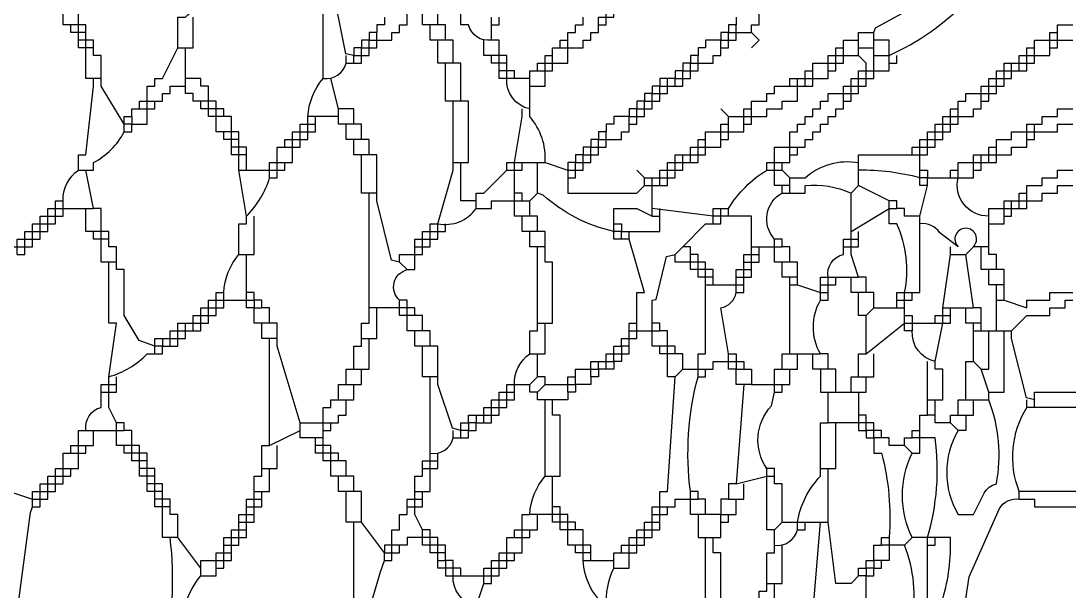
# Model space of a CAD drawing. Extents: x 21 to 958, y 17 to 450.
# Drawn here: x 709.5 to 846.5, y 300 to 374.5 of the extents above; entities that cross this region are included whole.
import ezdxf

# ---------------------------------------------------------------- set-up
doc = ezdxf.new("R2010")
doc.units = 0
doc.layers.get('0').update_dxf_attribs({"linetype": 'CONTINUOUS'})

msp = doc.modelspace()

# ---------------------------------------------------------------- linework, layer by layer
at = {"color": 255, "linetype": 'CONTINUOUS'}
for points in [[(753, 369), (753, 370), (751.96, 370.19), (750, 380), (750, 384), (749, 384), (749, 386), (748, 386), (748, 387), (747, 387), (747, 388), (747, 389), (746, 389), (746, 390), (745, 390), (745, 391), (744, 391), (744, 392), (743, 392)], [(767, 364), (767, 369), (766, 369), (766, 372), (765, 372), (765, 374), (764, 374), (762, 374), (762, 376), (762, 377), (762, 379), (761, 380), (761, 383), (760, 383), (760, 384), (759, 384), (759, 385), (758, 385), (758, 386), (757, 386), (757, 387), (756, 387), (756, 388)], [(785, 374), (786, 374), (786, 375), (787, 375), (787, 376), (789, 376), (789, 377), (790, 377), (790, 378), (791, 378), (791, 379), (792, 379), (792, 380), (792, 381), (793, 381), (793, 382), (794, 382), (794, 383), (795, 383), (795, 384)], [(723, 360), (723, 361), (720, 366), (720, 367), (718, 367), (718, 370), (718, 371), (718, 372), (718, 373), (718, 374), (717, 374), (717, 376), (716, 376), (716, 377), (715, 377), (715, 378), (714, 378), (714, 379), (713, 379)], [(720, 367), (720, 370), (719, 370), (719, 371), (718, 371), (717, 371), (717, 372), (717, 373), (717, 374), (715, 374), (715, 376), (715, 377), (714, 377), (714, 378)], [(780, 371), (781, 371), (783, 371), (783, 372), (784, 372), (784, 373), (785, 373), (785, 374), (785, 375), (786, 375), (786, 376), (787, 376), (787, 377)], [(801, 371), (802, 371), (802, 372), (803, 372), (803, 373), (805, 373), (805, 374), (806, 374), (806, 375), (806, 376), (807, 376), (807, 377), (808, 377), (808, 378)], [(757, 375), (757, 374), (756, 374), (756, 373), (755, 373), (755, 372), (754, 372), (754, 371), (753, 371), (753, 370), (754, 370), (755, 370), (755, 371), (756, 371), (756, 372), (758, 372), (758, 373), (759, 373), (759, 374), (760, 374), (760, 376)], [(730, 371), (732, 371), (732, 375)], [(771, 372), (771, 374), (771, 375)], [(803, 375), (803, 374), (802, 374), (802, 373), (801, 373), (801, 372), (799, 372), (799, 371), (798, 371), (798, 370), (797, 370), (797, 369), (796, 369), (796, 368), (795, 368), (795, 367), (793, 367), (793, 366), (792, 366), (792, 365), (791, 365), (791, 364), (790, 364), (790, 363), (789, 363), (789, 362), (787, 362), (787, 361), (786, 361), (786, 360), (785, 360), (785, 359), (784, 359), (784, 358), (783, 358), (783, 357), (782, 357), (782, 356), (781, 356), (781, 355), (781, 354), (781, 352), (790, 352), (791, 353), (792, 353), (793, 353), (793, 354), (794, 354), (795, 354), (795, 355), (796, 355), (796, 356), (797, 356), (798, 356), (798, 357), (799, 357), (799, 358), (801, 358), (801, 359), (802, 359), (802, 360), (804, 360), (804, 361), (805, 361), (805, 362), (807, 362), (807, 363), (809, 363), (809, 364), (811, 364), (811, 366), (811, 367)], [(718, 373), (717, 373), (716, 373), (716, 374)], [(752, 369), (753, 369), (754, 369), (754, 370), (754, 371), (755, 371), (755, 372), (756, 372), (756, 373)], [(765, 372), (763, 372), (763, 374)], [(769, 351), (769, 352), (770, 352), (773, 355), (773, 356), (774, 356), (778, 356), (781, 355), (782, 355), (782, 356), (783, 356), (783, 357), (784, 357), (785, 357), (785, 358), (786, 358), (786, 359), (788, 359), (788, 360), (789, 360), (789, 361), (790, 361), (790, 362), (791, 362), (791, 363), (791, 364), (792, 364), (793, 364), (793, 365), (794, 365), (794, 366), (795, 366), (795, 367), (796, 367), (797, 367), (797, 368), (798, 368), (798, 369), (800, 369), (800, 370), (801, 370), (801, 371), (801, 372), (802, 372), (802, 373), (803, 373), (803, 374)], [(807, 355), (808, 355), (808, 356), (810, 356), (810, 357), (810, 358), (812, 358), (812, 359), (813, 359), (813, 360), (814, 360), (814, 361), (815, 361), (815, 362), (816, 362), (816, 363), (817, 363), (817, 364), (818, 364), (818, 365), (819, 365), (819, 366), (820, 366), (820, 367), (821, 367), (821, 368), (821, 369), (821, 370), (821, 371), (821, 372), (821, 373)], [(844, 371), (844, 372), (845, 372), (845, 373)], [(719, 371), (719, 372), (718, 372), (717, 372)], [(766, 369), (764, 369), (764, 372)], [(777, 368), (778, 368), (779, 368), (779, 369), (781, 369), (781, 371), (781, 372)], [(817, 364), (817, 365), (818, 365), (818, 366), (819, 366), (819, 367), (820, 367), (820, 368), (820, 369), (819, 370), (819, 371), (819, 372)], [(823, 369), (823, 370), (823, 372), (821, 372)], [(835, 364), (835, 365), (836, 365), (836, 366), (837, 366), (838, 366), (838, 367), (839, 367), (839, 368), (840, 368), (841, 368), (841, 369), (842, 369), (842, 370), (844, 370), (844, 371), (845, 371), (845, 372), (847, 372)], [(739, 355), (739, 356), (739, 357), (738, 357), (737, 357), (737, 358), (737, 359), (737, 360), (735, 360), (735, 362), (735, 363), (734, 363), (734, 364), (732, 364), (732, 365), (731, 365), (731, 366), (731, 367), (731, 371)], [(773, 369), (772, 369), (771, 369), (771, 370)], [(776, 366), (778, 366), (778, 368), (778, 369), (779, 369), (779, 370)], [(795, 366), (796, 366), (796, 367), (796, 368), (797, 368), (797, 369), (798, 369), (798, 370)], [(810, 366), (811, 366), (812, 366), (813, 366), (813, 367), (815, 367), (815, 368), (815, 369), (816, 369), (817, 369), (817, 370), (819, 370)], [(815, 368), (816, 368), (816, 369), (816, 370), (817, 370), (817, 371)], [(819, 371), (821, 371)], [(840, 368), (840, 369), (841, 369), (841, 370), (842, 370), (842, 371)], [(776, 367), (774, 367), (773, 367), (773, 368), (772, 368)], [(812, 366), (812, 367), (813, 367), (813, 368)], [(738, 344), (738, 348), (739, 348), (739, 349), (738, 355), (738, 356), (738, 357), (738, 358), (738, 359), (738, 360), (737, 360), (737, 362), (736, 362), (736, 363), (735, 363), (735, 364), (734, 364), (734, 366), (733, 366), (733, 367), (731, 367)], [(751, 362), (751, 363), (750, 367)], [(789, 361), (789, 362), (790, 362), (790, 363), (791, 363), (792, 363), (792, 364), (792, 365), (793, 365), (793, 366), (794, 366), (794, 367)], [(725, 363), (726, 363), (727, 363), (727, 364)], [(736, 362), (735, 362), (734, 362), (734, 363), (733, 363), (733, 364)], [(761, 345), (762, 345), (762, 346), (763, 346), (763, 347), (764, 347), (764, 348), (766, 355), (766, 356), (766, 364)], [(744, 358), (745, 358), (746, 358), (746, 359), (747, 359), (747, 360), (748, 360), (748, 361), (748, 362)], [(753, 361), (751, 361), (751, 362), (747, 362)], [(777, 335), (779, 335), (779, 343), (778, 343), (778, 344), (778, 345), (778, 347), (777, 347), (777, 349), (776, 349), (774, 349), (774, 351), (774, 352), (774, 355), (774, 356), (775, 362), (775, 363)], [(801, 359), (801, 360), (802, 360), (802, 361), (802, 362), (801, 363)], [(804, 361), (804, 362), (805, 362), (805, 363)], [(824, 337), (824, 338), (824, 339), (825, 339), (827, 339), (827, 342), (827, 348), (827, 349), (828, 353), (828, 354), (827, 354), (827, 355), (827, 357), (828, 357), (828, 358), (829, 358), (829, 359), (830, 359), (830, 360), (830, 361), (831, 361), (831, 362), (832, 362), (832, 363)], [(754, 359), (752, 359), (752, 361)], [(791, 354), (793, 354), (793, 355), (794, 355), (794, 356), (795, 356), (795, 357), (797, 357), (797, 358), (798, 358), (798, 359), (799, 359), (799, 360), (801, 360), (801, 361), (802, 361)], [(827, 355), (828, 355), (828, 354), (831, 354), (832, 354), (834, 354), (834, 355), (835, 355), (835, 356), (836, 356), (837, 356), (837, 357), (839, 357), (839, 358), (841, 358), (841, 359), (842, 359), (842, 360), (843, 360), (845, 360), (845, 361), (847, 361)], [(841, 359), (841, 360), (842, 360), (842, 361)], [(738, 359), (737, 359), (736, 359), (736, 360)], [(755, 357), (753, 357), (753, 359)], [(781, 354), (782, 354), (782, 355), (783, 355), (783, 356), (784, 356), (784, 357), (784, 358), (785, 358), (785, 359), (786, 359), (786, 360)], [(797, 356), (797, 357), (798, 357), (798, 358), (799, 358), (799, 359)], [(739, 357), (739, 358), (738, 358), (737, 358)], [(836, 356), (836, 357), (837, 357), (837, 358)], [(756, 352), (754, 352), (754, 357)], [(793, 353), (794, 353), (794, 354), (794, 355), (795, 355), (795, 356), (796, 356), (796, 357)], [(834, 355), (834, 356), (835, 356), (835, 357)], [(727, 331), (727, 332), (724.96, 332.72), (723, 336), (723, 342), (722, 342), (722, 343), (720, 343), (720, 345), (720, 346), (720, 347), (720, 350), (719, 350), (718, 355)], [(742, 354), (743, 354), (743, 355), (744, 355), (744, 356)], [(769, 350), (769, 351), (767, 351), (767, 355), (767, 356)], [(773, 355), (774, 355), (775, 355), (775, 356)], [(776, 349), (776, 351), (777, 352), (777, 356)], [(810, 352), (810, 353), (808, 353), (808, 355), (809, 355), (809, 356)], [(810, 353), (810, 354), (809, 355)], [(821, 337), (821, 339), (820, 339), (820, 341), (819, 341), (818, 344), (818, 345), (818, 346), (818, 347), (818, 352), (819, 353), (819, 355), (819, 356)], [(792, 349), (792, 350), (792, 353), (792, 354)], [(836, 348), (838, 348), (838, 349), (839, 349), (839, 350), (840, 350), (841, 350), (841, 351), (843, 351), (843, 352), (845, 352), (845, 353), (847, 353)], [(703, 340), (703, 341), (703, 342), (704, 342), (704, 343), (706, 343), (706, 344), (707, 344), (707, 345), (709, 345), (709, 346), (710, 346), (710, 347), (711, 347), (711, 348), (712, 348), (712, 349), (713, 349), (713, 350), (714, 350), (714, 351), (715, 351)], [(753, 329), (753, 332), (754, 332), (754, 333), (754, 335), (755, 335), (755, 336), (755, 337), (755, 351), (755, 352)], [(775, 351), (775, 352), (774, 352)], [(838, 349), (838, 350), (839, 350), (839, 351)], [(840, 350), (840, 351), (841, 351), (841, 352)], [(709, 344), (709, 345), (710, 345), (710, 346), (711, 346), (711, 347), (712, 347), (712, 348), (713, 348), (713, 349), (714, 349), (714, 350), (715, 350), (719, 350)], [(722, 343), (722, 345), (721, 345), (721, 346), (721, 347), (720, 347), (718, 347), (718, 350)], [(787, 348), (788, 348), (788, 347), (793, 347), (793, 349), (793, 350)], [(788, 346), (788, 347), (787, 347), (787, 348), (787, 350), (790, 350), (792, 349), (793, 349)], [(802, 349), (801, 349), (800, 349), (792, 350)], [(800, 348), (801, 348), (801, 349), (801, 350)], [(818, 347), (823, 350), (824, 350)], [(759, 343), (759, 344), (761, 344), (762, 344), (762, 345), (763, 345), (763, 346), (764, 346), (764, 347), (765, 347), (765, 348)], [(777, 347), (775, 347), (775, 349)], [(721, 346), (720, 346), (719, 346), (719, 347)], [(778, 345), (776, 345), (776, 347)], [(777, 326), (778, 327), (781, 327), (781, 328), (782, 328), (782, 329), (784, 329), (784, 330), (786, 330), (787, 330), (787, 331), (788, 331), (789, 331), (789, 332), (789, 333), (790, 333), (790, 334), (790, 335), (790, 339), (791, 339), (789, 346), (789, 347)], [(817, 345), (818, 345), (819, 345), (819, 346), (819, 347)], [(810, 343), (810, 345), (809, 345), (809, 346), (808, 346)], [(733, 303), (733, 304), (735, 304), (735, 305), (736, 305), (736, 306), (736, 307), (737, 307), (738, 307), (739, 307), (739, 308), (739, 309), (740, 309), (740, 310), (740, 311), (740, 312), (740, 313), (740, 315), (741, 315), (741, 316), (741, 319), (742, 319), (746, 321), (746, 322), (743, 332), (743, 333), (743, 335), (742, 335), (740, 335), (740, 337), (739, 337), (739, 338), (739, 339), (739, 344)], [(776, 331), (776, 334), (777, 334), (777, 335), (777, 343), (777, 344), (777, 345)], [(800, 341), (799, 341), (798, 341), (798, 342), (797, 342), (797, 343), (795, 343), (795, 344)], [(800, 340), (800, 341), (800, 342), (799, 342), (799, 343), (798, 343), (798, 344), (797, 344), (797, 345), (796, 345)], [(803, 339), (803, 340), (803, 341), (803, 342), (804, 342), (804, 343), (804, 344), (805, 344), (806, 344)], [(804, 343), (805, 343), (806, 343), (806, 344), (806, 345)], [(805, 345), (808, 345), (809, 345)], [(828, 325), (830, 325), (830, 329), (829, 329), (829, 330), (830, 335), (830, 336), (830, 337), (831, 344), (831, 345)], [(831, 344), (832, 344), (833, 344)], [(838, 338), (838, 339), (838, 340), (838, 342), (837, 342), (835, 342), (835, 344), (835, 345)], [(733, 302), (733, 303), (730, 307), (730, 310), (729, 310), (729, 311), (729, 312), (728, 312), (728, 313), (728, 314), (727, 314), (727, 315), (726, 315), (725, 315), (725, 316), (725, 317), (725, 318), (724, 318), (724, 319), (722, 319), (722, 321), (722, 322), (721, 324), (721, 325), (721, 326), (721, 327), (721, 328), (722, 335), (721, 335), (721, 342), (721, 343)], [(811, 341), (809, 341), (809, 343)], [(803, 341), (804, 341), (804, 342), (805, 342)], [(838, 340), (836, 340), (836, 342)], [(799, 340), (800, 340), (803, 340), (804, 340)], [(810, 340), (811, 340), (814, 339), (814, 340), (814, 341), (815, 341), (819, 341)], [(814, 340), (815, 340), (816, 340), (816, 341)], [(820, 339), (818, 339), (818, 341)], [(837, 334), (837, 338), (837, 339), (837, 340)], [(814, 338), (814, 339), (815, 339)], [(819, 328), (819, 331), (820, 331), (820, 336), (819, 336), (819, 339)], [(824, 338), (825, 338), (826, 338), (826, 339)], [(728, 333), (728, 332), (729, 332), (730, 332), (730, 333), (731, 333), (731, 334), (732, 334), (732, 335), (733, 335), (733, 336), (734, 336), (734, 337), (735, 337), (735, 338), (736, 338), (739, 338), (740, 338), (740, 337), (741, 337)], [(762, 334), (762, 336), (761, 336), (761, 337), (760, 337), (760, 338), (759, 338)], [(834, 334), (835, 334), (837, 334), (839, 334), (841, 336), (844, 336), (844, 337), (846, 337), (846, 338), (847, 338)], [(754, 333), (756, 333), (756, 335), (756, 336), (756, 337)], [(761, 336), (760, 336), (759, 336), (759, 337), (755, 337)], [(820, 336), (821, 337), (824, 337), (825, 337)], [(829, 335), (829, 336), (830, 336), (831, 336)], [(830, 337), (834, 337)], [(835, 335), (833, 335), (833, 337)], [(729, 332), (729, 333), (730, 333), (730, 334), (731, 334), (731, 335)], [(743, 333), (741, 333), (741, 335)], [(786, 329), (786, 330), (786, 331), (787, 331), (787, 332), (788, 332), (788, 333), (789, 333), (789, 334), (789, 335), (790, 335)], [(820, 331), (825, 335), (826, 335), (826, 334)], [(832, 323), (832, 325), (833, 325), (833, 330), (834, 330), (834, 334), (834, 335)], [(742, 319), (742, 332), (742, 333)], [(751, 325), (751, 327), (752, 327), (752, 329), (753, 329), (755, 329), (755, 332), (755, 333)], [(763, 332), (761, 332), (761, 334)], [(789, 334), (790, 334), (792, 334), (793, 334)], [(842, 324), (842, 325), (840.94, 325.24), (839, 333), (839, 334)], [(764, 328), (762, 328), (762, 332)], [(789, 332), (788, 332), (788, 331), (788, 330), (787, 330), (787, 329), (786, 329), (785, 329), (785, 328), (784, 328), (784, 327), (782, 327), (782, 326), (781, 326), (781, 325), (777, 325), (777, 326), (776, 326), (776, 327)], [(795, 331), (794, 331), (793, 331), (793, 332)], [(769, 323), (769, 322), (768, 322), (768, 321), (769, 321), (769, 322), (770, 322), (771, 322), (771, 323), (772, 323), (772, 324), (773, 324), (773, 325), (774, 325), (774, 326), (774, 327), (776, 327), (777, 328), (777, 331)], [(802, 331), (803, 331), (803, 330), (804, 330), (804, 329), (805, 329), (805, 327), (808, 327), (810, 327), (810, 329)], [(809, 329), (811, 329), (811, 331)], [(810, 331), (814, 331)], [(815, 329), (813, 329), (813, 331)], [(818, 326), (818, 328), (819, 328), (821, 328), (821, 331)], [(752, 327), (754, 327), (754, 329)], [(784, 328), (784, 329), (785, 329), (785, 330)], [(795, 328), (796, 329), (798, 329), (800, 329), (800, 330), (802, 330), (803, 330), (803, 329), (804, 329)], [(798, 328), (799, 328), (799, 329)], [(814, 329), (814, 326), (816, 326), (818, 326), (820, 326), (820, 328)], [(836, 326), (835, 329), (834, 330)], [(720, 326), (721, 326), (722, 326), (722, 327), (722, 328)], [(781, 326), (781, 327), (782, 327), (782, 328)], [(753, 294), (754.06, 294.24), (756.5, 302.5), (757, 304), (757, 305), (754, 309), (754, 313), (753, 313), (753, 315), (752, 315), (750, 315), (750, 317), (750, 318), (749, 318), (749, 319), (749, 320), (749, 321), (749, 322), (749, 324), (750, 324), (750, 325), (751, 325), (753, 325), (753, 327)], [(804, 327), (803, 314), (802, 314), (802, 312), (801, 312), (801, 310), (803, 310), (803, 312)], [(808, 326), (809, 326), (809, 327)], [(956, 323), (956, 324), (955, 324), (955, 325), (954, 325), (952, 325), (952, 326), (944, 326), (944, 327), (943, 327), (881, 327), (880, 327), (879, 327), (879, 326), (861, 326), (860, 326), (860, 325), (849, 325), (849, 324), (842, 324), (841, 324)], [(746, 322), (749, 322), (751, 322), (751, 323), (752, 323), (752, 325)], [(766, 320), (767, 320), (768, 320), (768, 321), (767, 321), (767, 322), (768, 322), (768, 323), (770, 323), (770, 324), (771, 324), (771, 325), (772, 325), (772, 326), (773, 326), (774, 326)], [(778, 315), (778, 323), (778, 324), (778, 325)], [(815, 322), (815, 326)], [(829, 323), (829, 324), (829, 325)], [(831, 322), (831, 323), (832, 323), (834, 323), (834, 325)], [(833, 325), (836, 325)], [(730, 307), (728, 307), (728, 310), (728, 311), (727, 311), (727, 312), (727, 313), (726, 313), (726, 314), (726, 315), (726, 316), (726, 317), (726, 318), (725, 318), (725, 319), (724, 319), (724, 321), (723, 321), (723, 322), (722, 322)], [(814, 316), (816, 316), (816, 322)], [(822, 320), (821, 320), (821, 321), (820, 321), (820, 322), (819, 322), (815, 322)], [(832, 321), (831, 322), (829, 322), (829, 323), (828, 323)], [(708, 297), (709.02, 297.15), (710.75, 310.25), (711, 311), (711, 312), (711, 313), (712, 313), (712, 314), (713, 314), (713, 315), (714, 315), (714, 316), (715, 316), (715, 318), (716, 318), (716, 319), (717, 319), (719, 319), (719, 321)], [(718, 321), (722, 321), (723, 321)], [(825, 319), (825, 320), (826, 320), (826, 321), (827, 321)], [(752, 315), (752, 317), (751, 317), (750, 317), (749, 317), (749, 318), (748, 318), (748, 319), (748, 320)], [(716, 318), (717, 318), (718, 318), (718, 319)], [(726, 317), (725, 317), (724, 317), (724, 318), (723, 318), (723, 319)], [(741, 316), (743, 316), (743, 319)], [(751, 317), (751, 318), (750, 318), (750, 319), (749, 319), (748, 319)], [(762, 316), (763, 316), (764, 316), (764, 317), (764, 318)], [(761, 313), (761, 315), (762, 315), (762, 316), (762, 317), (763, 317), (764, 317)], [(711, 311), (712, 311), (712, 312), (713, 312), (713, 313), (714, 313), (714, 314), (715, 314), (715, 315), (716, 315), (716, 316)], [(727, 315), (727, 316), (726, 316), (725, 316)], [(740, 313), (742, 313), (742, 315), (742, 316)], [(806, 298), (806, 300), (807, 300), (807, 301), (807, 305), (808, 305), (808, 306), (808, 308), (809, 309), (809, 314), (808, 314), (808, 315), (808, 316), (807, 316)], [(822, 294), (822, 295), (822, 297), (821, 297), (821, 299), (820, 299), (820, 302), (819, 302), (818, 301), (816, 301), (815, 309), (815, 315), (815, 316)], [(728, 313), (727, 313), (727, 314), (726, 314)], [(753, 313), (751, 313), (751, 315)], [(802, 312), (804, 312), (804, 314)], [(803, 314), (807, 315), (808, 315)], [(739, 311), (740, 311), (741, 311), (741, 312), (741, 313)], [(754, 309), (752, 309), (752, 313)], [(760, 311), (761, 311), (762, 311), (762, 312), (762, 313)], [(799, 310), (799, 312), (798, 312), (798, 313), (797, 313)], [(947, 306), (946, 307), (939, 307), (939, 308), (893, 308), (893, 309), (882, 309), (882, 310), (874, 310), (874, 311), (865, 311), (865, 312), (855, 312), (855, 313), (840, 313)], [(729, 311), (728, 311), (728, 312), (727, 312)], [(735, 303), (735, 304), (736, 304), (737, 304), (737, 305), (737, 306), (737, 307), (737, 308), (738, 308), (738, 309), (738, 310), (739, 310), (739, 311), (739, 312), (740, 312), (741, 312)], [(765, 305), (764, 305), (764, 306), (763, 306), (763, 307), (762, 307), (760, 307), (760, 306), (758, 306), (757, 306), (757, 305), (758, 305), (758, 306), (758, 308), (759, 308), (759, 310), (760, 310), (760, 311), (760, 312), (761, 312), (762, 312)], [(784, 304), (784, 305), (784, 306), (783, 306), (783, 308), (782, 308), (782, 309), (781, 309), (781, 310), (780, 310), (780, 311), (779, 311)], [(792, 310), (793, 310), (794, 310), (794, 311)], [(738, 309), (739, 309), (739, 310), (740, 310)], [(769, 298), (770, 301), (770, 302), (770, 303), (771, 303), (771, 304), (772, 304), (772, 305), (773, 305), (773, 307), (774, 307), (774, 308), (775, 308), (777, 308), (777, 310)], [(782, 308), (781, 308), (781, 309), (780, 309), (780, 310), (779, 310), (776, 310)], [(801, 309), (802, 309), (802, 310)], [(752, 290), (752, 293), (753, 293), (753, 294), (753, 309)], [(788, 305), (789, 305), (790, 305), (790, 306), (791, 306), (791, 307), (792, 307), (792, 308), (792, 309), (793, 309)], [(809, 309), (811, 309), (815, 309)], [(811, 308), (812, 308), (812, 309)], [(812, 294), (812, 296), (813, 296), (813, 297), (814, 309)], [(736, 306), (737, 306), (738, 306), (738, 307), (738, 308), (739, 308)], [(767, 302), (767, 303), (766, 303), (766, 304), (765, 304), (765, 305), (765, 306), (764, 306), (764, 307), (763, 307), (763, 308), (762, 308)], [(774, 307), (775, 307), (776, 307), (776, 308)], [(799, 299), (801, 299), (801, 305), (800, 305), (800, 306), (800, 307)], [(828, 306), (829, 306), (829, 307)], [(757, 304), (758, 304), (758, 305), (759, 305), (759, 306)], [(784, 305), (783, 305), (782, 305), (782, 306)], [(807, 301), (809, 301), (809, 305), (809, 306)], [(770, 301), (771, 301), (771, 302), (772, 302), (772, 303), (773, 303), (773, 304), (774, 304), (774, 305)], [(783, 304), (784, 304), (787, 304)]]:
    msp.add_lwpolyline(points, dxfattribs=at)
for points in [[(724, 362), (724, 361), (726, 361), (726, 363), (726, 364), (726, 366), (727, 366), (727, 367), (728, 367), (730, 371), (730, 375), (731, 375, 0.216609), (734, 381), (734, 382), (734, 383), (735, 383), (735, 384), (736, 384), (736, 386), (737, 386), (737, 387), (738, 387), (740, 387), (740, 389)], [(738, 355), (739, 355), (742, 355), (743, 355), (743, 356), (745, 356), (745, 358), (745, 359), (746, 359), (746, 360), (747, 360), (747, 361), (747, 362, -0.160749), (749, 367), (749, 380)], [(821, 370), (823, 370, 0.09389), (833, 377), (833, 378)], [(774, 367), (774, 368), (773, 368), (773, 369), (773, 370), (772, 370), (772, 372), (771, 372, -0.389934), (768, 374), (767, 374), (767, 376)], [(776, 363, -0.370696), (773, 367), (772, 367), (772, 368), (772, 369), (772, 370), (770, 370), (770, 372)], [(749, 367, 0.389934), (752, 369), (752, 370)], [(810, 354), (812, 354, -0.228573), (819, 356), (819, 357), (826, 357), (827, 357), (827, 358), (828, 358), (828, 359), (829, 359), (829, 360), (830, 360), (831, 360), (831, 361), (832, 361), (832, 362), (834, 362), (834, 363), (835, 363), (835, 364), (836, 364), (836, 365), (837, 365), (837, 366), (837, 367), (838, 367), (838, 368), (839, 368), (839, 369)], [(709, 344), (710, 344), (710, 345), (711, 345), (711, 346), (712, 346), (712, 347), (713, 347), (713, 348), (714, 348), (714, 349), (715, 349), (715, 350), (715, 351, -0.254994), (717, 355), (717, 357), (718, 357), (719, 366), (719, 367)], [(717, 355), (719, 355), (719, 356, 0.149452), (723, 360), (724, 360), (724, 361), (723, 361), (723, 362), (724, 362), (724, 363), (725, 363), (725, 364), (726, 364), (728, 364), (728, 365), (729, 365), (729, 366), (731, 366)], [(739, 349, 0.116433), (742, 354), (742, 355), (742, 356), (743, 356), (743, 358), (744, 358), (744, 359), (745, 359), (745, 360), (746, 360), (746, 361), (747, 361), (748, 361)], [(828, 353), (827, 353), (827, 354, 0.066415), (819, 355)], [(837, 342), (837, 344), (836, 344), (836, 345), (836, 348), (836, 349, -0.491504), (832, 354), (832, 355)], [(811, 340), (811, 341), (811, 343), (810, 343), (808, 343), (808, 345), (808, 346, -0.491788), (809, 352), (809, 353)], [(809, 352), (810, 352), (812, 352), (812, 353, -0.133084), (818, 352)], [(767, 320), (767, 321), (765.9, 321.3), (764, 327), (764, 328), (764, 332), (763, 332), (763, 334), (762, 334), (760, 334), (760, 336), (760, 337), (759, 337), (759, 338, -0.607634), (760, 342), (761, 342), (761, 344), (761, 345), (761, 346), (762, 346), (762, 347), (763, 347), (763, 348), (764, 348, 0.296636), (769, 350), (771, 350), (771, 351), (774, 351), (775, 351), (776, 351)], [(789, 346), (788, 346), (787, 346), (787, 347, -0.130404), (777.75, 351.75), (777, 352)], [(829, 330, -0.370696), (826, 334), (825, 334), (825, 335), (825, 336), (825, 337), (825, 338), (825, 339, 0.158969), (824, 348), (823, 348), (823, 350), (823, 351)], [(805, 327), (803, 327), (803, 329), (802, 329), (802, 330), (802, 331), (801, 337, 0.295923), (803, 339), (804, 339), (804, 340), (804, 341), (805, 341), (805, 342), (805, 343), (805, 344), (805, 345), (805, 349), (802, 349), (802, 350)], [(732, 334), (733, 334), (733, 335), (734, 335), (734, 336), (735, 336), (735, 337), (736, 337), (736, 338), (736, 339, -0.160749), (738, 344), (740, 344), (740, 348), (740, 349)], [(836, 345), (834, 345, 2.414214), (832, 345), (829.6, 346.8, 0.298825), (827, 348)], [(798, 310), (798, 307), (801, 307), (801, 309), (801, 310), (799, 310), (797, 310), (797, 312), (797, 313, -0.096485), (798, 328), (798, 329), (798, 331), (799, 331), (799, 340), (799, 341), (799, 342), (798, 342), (798, 343), (797, 343), (797, 344)], [(808, 308), (807, 308), (807, 314), (807, 315), (807, 316, -0.351413), (807.6, 324.2), (808, 326), (808, 327), (808, 329), (809, 329), (809, 331), (810, 331), (810, 340), (810, 341)], [(721, 328, 0.131751), (726, 331), (727, 331), (728, 331), (728, 332), (727, 332), (727, 333), (729, 333), (729, 334), (730, 334), (730, 335), (732, 335), (732, 336), (733, 336), (733, 337), (734, 337), (734, 338), (735, 338), (735, 339), (736, 339)], [(770, 322), (770, 323), (771, 323), (771, 324), (772, 324), (772, 325), (773, 325), (773, 326), (773, 327), (774, 327, -0.254994), (776, 331), (778, 331), (778, 334), (778, 335)], [(833, 323), (833, 321), (832, 321, 0.270644), (832, 310), (834, 310), (834.6, 311.2), (835.4, 312.8, -0.207527), (837, 314, 0.14055), (836, 325), (836, 326), (838, 326), (838, 333), (838, 334)], [(821, 294), (822, 294), (826, 296, 0.136088), (825, 306), (826, 307, -0.232909), (826, 318), (827, 318), (827, 320), (827, 321), (827, 323), (828, 323), (828, 324), (828, 325), (828, 329), (828, 330)], [(769, 298, -0.370696), (766, 302), (766, 303), (765, 303), (764, 303), (764, 304), (764, 305), (763, 305), (763, 306), (762, 306), (762, 307), (762, 308), (761, 310), (761, 311), (761, 312), (761, 313), (763, 313), (763, 315), (763, 316), (763, 317), (763, 318), (763, 327), (763, 328)], [(706, 316), (706, 315), (706, 313), (708, 313), (711, 312), (712, 312), (712, 313), (713, 313), (713, 314), (714, 314), (714, 315), (715, 315), (715, 316), (717, 316), (717, 318), (717, 319), (717, 321), (718, 321, -0.389934), (720, 324), (720, 325), (720, 326), (720, 327), (721, 327), (722, 327)], [(764, 304), (765, 304), (765, 303), (765, 302), (766, 302), (767, 302), (770, 302), (771, 302), (771, 303), (772, 303), (772, 304), (773, 304), (773, 305), (775, 305), (775, 307), (775, 308), (775, 310), (776, 310, -0.160749), (778, 315), (780, 315), (780, 323), (779, 323), (779, 324), (779, 325)], [(819, 326), (819, 323), (819, 322), (819, 321), (820, 321), (820, 320), (821, 320), (821, 318), (822, 318, -0.081742), (823, 307), (823, 306), (823, 304), (821, 304), (821, 303), (820, 303), (820, 302), (821, 302), (821, 303), (822, 303), (822, 304)], [(808, 306, 0.389934), (811, 308), (811, 309, -0.151606), (814, 315), (814, 316), (814, 322), (815, 322)], [(763, 318, 0.389934), (766, 320), (766, 321)], [(830, 286), (830, 287), (829, 287), (829, 288), (828, 288), (828, 289), (831, 298), (830, 299), (828, 299), (828, 306), (828, 307, 0.10594), (829, 320), (827, 320), (826, 320)], [(786, 298, -0.216609), (783, 304), (783, 305), (783, 306), (781, 306), (781, 308), (780, 308), (780, 309), (779, 309), (779, 310), (779, 311), (779, 315)], [(786, 298, -0.116062), (787, 303), (787, 304), (787, 305), (788, 305), (788, 306), (789, 306), (789, 307), (790, 307), (790, 308), (791, 308), (791, 309), (792, 309), (792, 310), (792, 311), (793, 311), (795, 311), (795, 312), (797, 312), (798, 312)], [(728, 291, 0.092983), (729, 307)], [(794, 288), (794, 289), (795, 289), (795, 291), (796, 291, -0.389934), (798, 294), (798, 295), (798, 298), (799, 298), (799, 299), (799, 305), (799, 306), (799, 307)], [(830, 299, 0.081487), (831, 307), (828, 307), (826, 307), (825, 306), (823, 306), (822, 306)], [(732, 290), (731, 290), (731, 291), (731, 292, -0.249213), (733, 302), (735, 302), (735, 303), (736, 303), (736, 304), (736, 305), (737, 305)], [(801, 291), (801, 292), (801, 293), (802, 293), (802, 294), (803, 294), (803, 295), (804, 295, -0.165178), (806, 298), (808, 298), (808, 300), (808, 301)]]:
    msp.add_lwpolyline(points, format="xyb", dxfattribs=at)
at = {"color": 254, "linetype": 'CONTINUOUS'}
for points in [[(802, 362), (804, 362), (804, 363), (805, 363), (805, 364), (807, 364), (807, 365), (808, 365), (808, 366), (810, 366), (810, 367), (812, 367), (812, 368), (813, 368), (813, 369), (815, 369), (815, 370), (816, 370), (816, 371), (817, 371), (817, 372), (819, 372), (819, 373), (821, 373), (821.2, 373.6), (829.6, 378.2)], [(764, 374), (764, 376)], [(771, 374), (772, 374), (772, 375)], [(826, 357), (826, 358), (827, 358), (827, 359), (828, 359), (828, 360), (829, 360), (829, 361), (830, 361), (830, 362), (831, 362), (831, 363), (832, 363), (832, 364), (833, 364), (833, 365), (835, 365), (835, 366), (836, 366), (836, 367), (837, 367), (837, 368), (838, 368), (838, 369), (840, 369), (840, 370), (841, 370), (841, 371), (842, 371), (842, 372), (844, 372), (844, 373), (845, 373), (845, 374), (847, 374)], [(766, 356), (768, 356), (768, 364), (767, 364), (765, 364), (765, 369)], [(760, 342), (759, 343), (757.94, 343.24), (756, 351), (756, 352), (756, 357), (755, 357), (755, 359), (754, 359), (754, 361), (753, 361), (753, 363), (751, 363)], [(831, 354), (831, 355), (832, 355), (832, 356), (834, 356), (834, 357), (836, 357), (836, 358), (837, 358), (837, 359), (839, 359), (839, 360), (841, 360), (841, 361), (843, 361), (843, 362), (845, 362), (845, 363), (847, 363)], [(810, 357), (811, 357), (811, 358)], [(791, 353), (791, 354), (790, 355)], [(836, 349), (836, 350), (838, 350), (838, 351), (840, 351), (840, 352), (841, 352), (841, 353), (843, 353), (843, 354), (845, 354), (845, 355), (847, 355)], [(827, 349), (825, 349), (825, 350), (824, 350), (824, 351), (823, 351), (819, 353)], [(835, 334), (835, 335), (835, 337), (834, 337), (833, 344), (834, 345)], [(742, 335), (742, 337), (741, 337), (741, 338), (740, 338), (740, 339), (739, 339)], [(837, 338), (838, 338), (841, 337), (841, 338), (844, 338), (844, 339), (847, 339)], [(825, 336), (826, 336), (826, 335), (829, 335), (830, 335), (831, 335), (831, 336), (831, 337)], [(796, 329), (796, 331), (795, 331), (795, 332), (794, 332), (794, 334), (793, 334), (793, 335), (792, 335)], [(835, 329), (836, 329), (836, 334)], [(842, 325), (842, 326), (849, 326), (849, 327), (861, 327), (861, 328), (881, 328), (881, 329), (943, 329), (943, 328), (951, 328), (951, 329), (952, 329)], [(778, 327), (778, 328), (777, 328)], [(749, 321), (750, 321), (750, 322)], [(826, 318), (825, 319), (823, 319), (823, 320), (822, 320), (822, 321), (821, 321), (821, 322), (820, 322), (820, 323), (819, 323)], [(749, 320), (746, 320), (746, 321)], [(819, 302), (819, 303), (820, 303), (820, 304), (821, 304), (821, 306), (822, 306), (822, 307), (823, 307)]]:
    msp.add_lwpolyline(points, dxfattribs=at)
for points in [[(778, 356, 0.204141), (776, 362), (776, 363), (776, 366), (776, 367), (776, 368), (777, 368), (777, 369), (778, 369), (778, 370), (779, 370), (779, 371), (780, 371), (780, 372), (781, 372), (781, 373), (782, 373), (782, 374), (783, 374), (783, 375)], [(787, 303), (789, 303), (789, 305), (789, 306), (790, 306), (790, 307), (791, 307), (791, 308), (792, 308), (793, 308), (793, 309), (793, 310), (793, 311), (793, 313), (794, 313), (795, 328), (794, 328), (794, 331), (794, 332), (792, 332), (792, 334), (792, 335), (792, 338), (792.51, 338.08), (793.9, 343.7), (795, 344), (796, 345), (799, 348), (800, 348), (800, 349), (800, 350), (802, 350, -0.120666), (807, 355), (807, 356), (808, 356), (808, 358), (810, 358), (810, 360), (811, 360), (811, 361), (812, 361), (812, 362), (813, 362), (813, 363), (814, 363), (814, 364), (815, 364), (815, 365), (817, 365), (817, 366), (818, 366), (818, 367), (819, 367), (819, 368), (820, 368), (821, 368), (823, 368), (823, 369), (824, 369), (824, 370)], [(816, 326), (816, 329), (815, 329), (815, 331), (814, 331, -0.264005), (814, 338), (815, 338), (815, 339), (815, 340), (815, 341, -0.389934), (817, 344), (817, 345), (817, 346), (818, 346), (819, 346)], [(840, 312), (840, 313, -0.239138), (841, 324), (841, 325)], [(833, 298), (833, 299), (833.45, 301.85), (837.4, 310.8, -0.298825), (840, 312), (841, 312), (842, 312), (842, 311), (855, 311)]]:
    msp.add_lwpolyline(points, format="xyb", dxfattribs=at)
at = {"color": 253, "linetype": 'CONTINUOUS'}
msp.add_lwpolyline([(805, 371), (806, 372), (805, 373)], dxfattribs=at)

doc.saveas('drawing.dxf')
